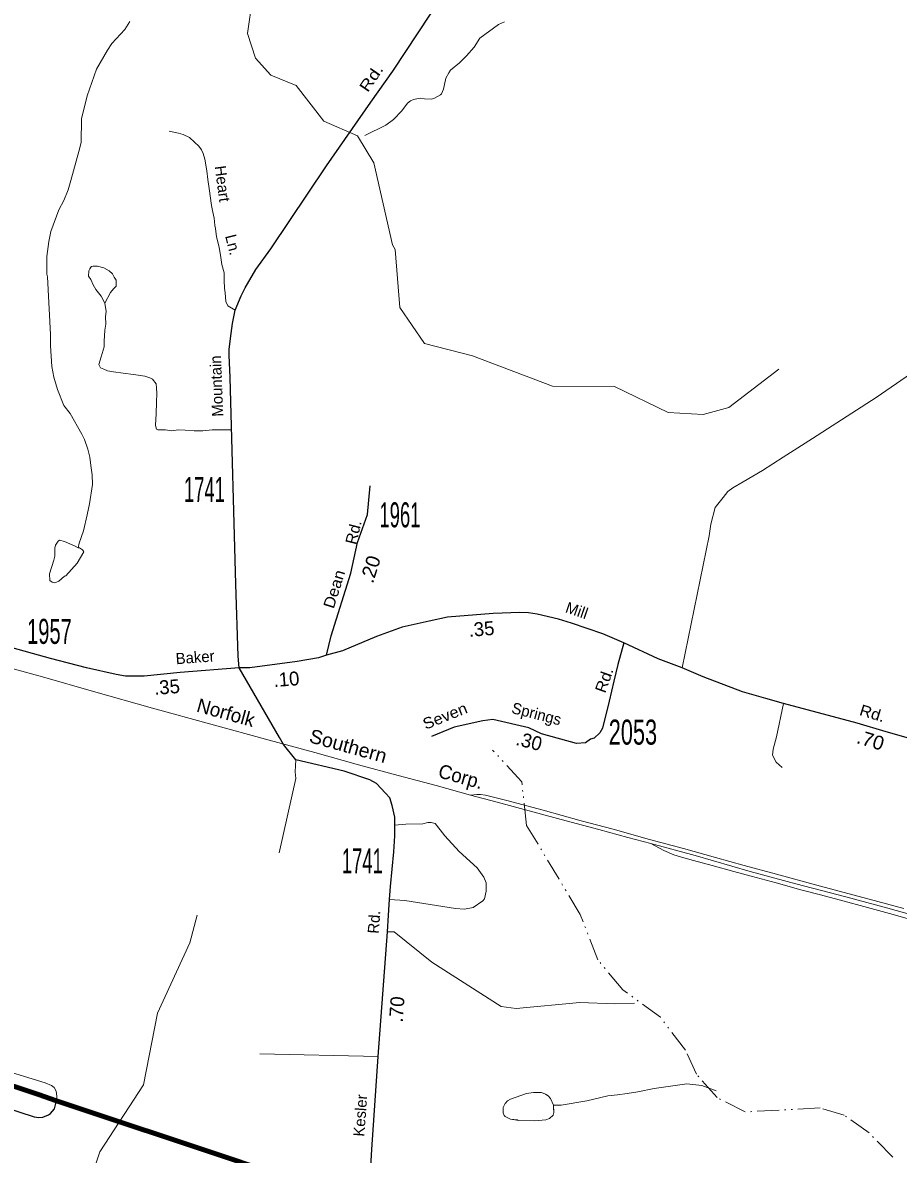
# Model space of a CAD drawing. Extents: x 449235 to 502391, y 194788 to 235774.
# Drawn here: x 458981 to 460556, y 219986 to 222021 of the extents above; entities that cross this region are included whole.
import ezdxf
from ezdxf.enums import TextEntityAlignment as Align

# ---------------------------------------------------------------- set-up
doc = ezdxf.new("R2010")
doc.units = 0
doc.header["$LTSCALE"] = 8
doc.linetypes.add('DASH_DOUBLE_DOT', pattern=[9.2, 5, -1.2, 0.3, -1.2, 0.3, -1.2])
for name, color, linetype, lineweight in [('10', 7, 'Continuous', 40), ('11', 7, 'Continuous', 13), ('17', 7, 'Continuous', 40), ('28', 7, 'Continuous', 120), ('32', 7, 'Continuous', 25), ('35', 7, 'Continuous', 13), ('44', 7, 'Continuous', 25), ('59', 7, 'DASH_DOUBLE_DOT', 13), ('62', 7, 'Continuous', 13), ('8', 7, 'Continuous', 25)]:
    doc.layers.add(name, color=color, linetype=linetype, lineweight=lineweight)
doc.layers.add('14', color=7, linetype='Continuous')

msp = doc.modelspace()

# ---------------------------------------------------------------- linework, layer by layer
at = {"layer": '28'}
for points in [[(458170.696, 220377.418), (458278.781, 220341.027), (458517.212, 220260.279), (458577.899, 220242.877), (458592.232, 220238.095), (458782.299, 220170.577), (458918.153, 220123.554), (459009.771, 220093.771), (459041.923, 220082.204)], [(459041.923, 220082.204), (459364.115, 219975.247), (459575.207, 219902.797), (459603.144, 219893.877)]]:
    msp.add_lwpolyline(points, dxfattribs=at)
at = {"layer": '32'}
for points in [[(459370.285, 220860.789), (459368.764, 220882.167), (459364.421, 221011.436), (459354.352, 221382.715), (459352.482, 221423.007), (459352.63, 221433.373), (459354.731, 221452.848), (459358.402, 221480.014), (459363.113, 221504.185), (459373.616, 221529.762), (459381.167, 221544.248), (459400.312, 221576.978), (459427.026, 221613.933), (459527.11, 221763.734), (459607.254, 221877.732), (459646.65, 221933.856), (459758.703, 222103.591)], [(459527.405, 220883.563), (459535.681, 220918.33), (459571.182, 221030.984), (459583.347, 221086.394), (459601.29, 221136.844), (459605.633, 221188.374)], [(460061.794, 220905.766), (460023.888, 220922.25), (459968.101, 220941.369), (459944.456, 220948.373), (459906.154, 220957.441), (459890.709, 220959.765), (459875.106, 220960.324), (459826.894, 220958.822), (459745.152, 220952.055), (459712.193, 220944.949), (459663.438, 220934.34), (459616.997, 220917.336), (459555.829, 220891.264), (459527.405, 220883.563)], [(459370.285, 220860.789), (459264.242, 220852.804), (459199.396, 220846.123), (459165.909, 220846.006), (459148.885, 220848.668), (459096.011, 220861.018), (459031.028, 220877.761), (458881.637, 220918.897)], [(460061.794, 220905.766), (460051.017, 220867.034), (460044.159, 220837.128), (460035.342, 220801.056), (460023.383, 220752.215), (460019.016, 220744.374), (460008.515, 220734.766), (460002.032, 220732.418), (459993.215, 220726.045), (459976.559, 220725.064), (459914.008, 220742.222), (459890.835, 220753.009), (459826.148, 220767.845), (459808.416, 220765.641), (459757.073, 220754.174), (459716.216, 220737.655)], [(461041.319, 220537.348), (461019.057, 220549.385), (460969.337, 220578.994), (460933.687, 220598.621), (460894.923, 220618.067), (460846.122, 220641.802), (460777.987, 220671.661), (460735.289, 220686.362), (460700.135, 220698.323), (460533.442, 220745.64), (460481.252, 220761.636), (460348.859, 220796.706), (460316.979, 220805.541), (460275.066, 220817.519), (460204.743, 220844.677), (460167.01, 220860.722), (460123.715, 220877.348), (460061.794, 220905.766)], [(459527.405, 220883.563), (459513.098, 220878.79), (459474.724, 220872.322), (459389.199, 220861.139), (459370.285, 220860.789)], [(459450.018, 220723.092), (459442.89, 220735.576), (459370.285, 220860.789)], [(459603.144, 219893.877), (459608.784, 219995.01), (459620.078, 220162.306), (459637.084, 220386.066), (459638.599, 220416.011), (459640.607, 220444.368), (459642.184, 220468.123), (459648.499, 220530.146), (459650.114, 220558.78), (459649.998, 220592.328), (459645.436, 220613.478), (459641.26, 220627.164), (459633.119, 220635.588), (459617.239, 220652.992), (459605.357, 220659.575), (459559.089, 220675.282), (459471.993, 220695.45), (459450.018, 220723.092)], [(458946.445, 220071.811), (459001.645, 220053.802), (459010.157, 220052.471), (459017.485, 220052.933), (459027.266, 220057.066), (459030.973, 220059.431), (459038.461, 220067.819), (459041.923, 220082.204)]]:
    msp.add_lwpolyline(points, dxfattribs=at)
at = {"layer": '35'}
msp.add_line((459407.764, 220166.947), (459620.078, 220162.306), dxfattribs=at)
for points in [[(459363.113, 221504.185), (459350.135, 221511.859), (459346.435, 221519.676), (459344.996, 221535.103), (459343.847, 221543.324), (459343.068, 221557.34), (459343.068, 221568.24), (459343.068, 221571.355), (459339.177, 221586.148), (459337.621, 221598.606), (459334.508, 221617.293), (459329.839, 221635.98), (459327.504, 221650.774), (459326.726, 221656.224), (459325.948, 221663.231), (459325.17, 221669.46), (459322.835, 221680.361), (459320.326, 221692.263), (459316.42, 221722.502), (459314.275, 221738.758), (459312.309, 221754.387), (459308.827, 221775.352), (459305.714, 221785.475), (459302.601, 221792.482), (459297.932, 221798.711), (459290.106, 221805.813), (459280.812, 221814.283), (459269.916, 221819.734), (459261.356, 221822.069), (459244.236, 221825.963)], [(460167.01, 220860.722), (460215.171, 221098.275), (460218.204, 221119.522), (460225.987, 221149.233), (460240.539, 221167.014), (460248.627, 221177.89), (460258.051, 221184.356), (460276.248, 221195.196), (460311.345, 221215.575), (460348.608, 221239.424), (460401.286, 221273.104), (460515.674, 221346.818), (460569.402, 221384.108), (460580.667, 221393.214), (460594.532, 221405.789), (460606.475, 221433.307), (460609.172, 221452.16), (460610.358, 221492.572), (460612.724, 221547.052), (460612.159, 221597.626), (460616.417, 221690.412)], [(459355.617, 221288.717), (459322.057, 221288.717), (459304.937, 221287.16), (459289.372, 221287.16), (459273.03, 221287.938), (459261.357, 221288.717), (459248.905, 221287.16), (459238.01, 221288.717), (459228.672, 221288.717), (459224.003, 221288.717), (459221.668, 221290.274), (459220.89, 221291.831), (459220.111, 221297.281), (459220.89, 221317.526), (459221.668, 221338.548), (459222.446, 221354.121), (459221.668, 221364.243), (459220.89, 221371.25), (459218.555, 221374.365), (459216.998, 221376.7), (459214.664, 221379.815), (459209.995, 221382.151), (459200.656, 221385.265), (459180.422, 221388.38), (459161.746, 221390.716), (459144.625, 221393.052), (459133.73, 221394.609), (459126.726, 221397.723), (459121.278, 221400.059), (459119.722, 221402.395), (459118.166, 221406.288), (459122.057, 221420.303), (459127.504, 221438.211), (459127.504, 221448.334), (459129.061, 221467.799), (459130.617, 221478.699), (459129.839, 221492.715), (459131.395, 221501.28), (459128.919, 221516.722)], [(460348.859, 220796.706), (460336.106, 220736.825), (460330.221, 220714.738), (460329.24, 220703.94), (460335.616, 220691.178), (460346.406, 220681.853)], [(459442.48, 220528.219), (459471.959, 220661.897), (459471.038, 220673.882), (459471.993, 220695.45)], [(459640.607, 220444.368), (459668.02, 220442.717), (459759.272, 220428.066), (459775.661, 220427.187), (459790.966, 220430.049), (459808.223, 220441.96), (459811.286, 220445.619), (459814.556, 220459.581), (459814.12, 220474.228), (459810, 220484.619), (459798.076, 220501.484), (459765.833, 220530.985), (459740.038, 220558.643), (459731.747, 220569.705), (459722.958, 220580.914), (459715.678, 220582.89), (459709.581, 220582.952), (459700.385, 220580.637), (459670.024, 220579.846), (459649.757, 220578.003)], [(459637.084, 220386.066), (459648.834, 220386.066), (459716.986, 220331.975), (459841.538, 220252.014), (459868.564, 220248.486), (459982.541, 220259.069), (460045.992, 220256.717), (460081.243, 220257.893)], [(459041.923, 220082.204), (459042.465, 220090.915), (459041.431, 220100.085), (459037.835, 220106.257), (459033.031, 220110.013), (459021.545, 220115.063), (458960.93, 220133.73), (458930.046, 220147.711), (458921.035, 220154.541), (458917.451, 220158.273), (458915.038, 220162.591), (458913.368, 220170.493), (458917.309, 220187.491), (458943.042, 220268.762), (458949.484, 220291.809)]]:
    msp.add_lwpolyline(points, dxfattribs=at)
msp.add_lwpolyline([(459128.919, 221516.722), (459122.057, 221529.31), (459112.718, 221540.989), (459108.049, 221549.554), (459103.38, 221558.897), (459099.488, 221565.126), (459100.267, 221574.47), (459101.823, 221578.362), (459103.38, 221581.477), (459104.936, 221582.256), (459108.049, 221583.034), (459111.162, 221583.034), (459115.831, 221583.034), (459126.726, 221579.92), (459136.843, 221574.47), (459142.29, 221569.019), (459145.403, 221563.569), (459149.294, 221558.118), (459149.294, 221553.447), (459149.294, 221547.218), (459144.625, 221542.546), (459139.177, 221535.539)], close=True, dxfattribs=at)
at = {"layer": '44', "lineweight": 13}
for points in [[(458917.894, 220871.994), (459016.826, 220844.99), (459108.514, 220818.682), (459214.761, 220788.481), (459319.142, 220759.537), (459424.196, 220730.641), (459506.153, 220708.738), (459585.06, 220686.835), (459656.091, 220667.53), (459724.708, 220649.494), (459786.02, 220632.155)], [(459786.02, 220632.155), (459797.449, 220633.327), (459804.336, 220633.066), (459812.976, 220632.038), (459820.141, 220630.429), (459851.699, 220622.656), (459916.669, 220605.243), (459985.261, 220585.988), (460042.532, 220570.865), (460107.91, 220552.528), (460169.247, 220536.408), (460226.912, 220519.691), (460278.531, 220505.597), (460336.221, 220490.1), (460399.972, 220472.711), (460455.846, 220457.921), (460502.857, 220445.2), (460565.093, 220428.269)], [(459786.02, 220632.155), (459834.003, 220619.232), (459898.365, 220601.892), (459958.482, 220585.796), (460016.782, 220570.287), (460068.948, 220556.12), (460110.262, 220545.162)], [(460575.809, 220409.267), (460539.361, 220419.518), (460493.562, 220431.909), (460458.013, 220441.409), (460415.672, 220452.816), (460380.301, 220462.068), (460335.962, 220474.247), (460291.076, 220486.497), (460259.469, 220494.881), (460220.654, 220505.789), (460187.23, 220514.82), (460165.391, 220520.628), (460152.001, 220525.046), (460133.858, 220532.67), (460110.262, 220545.162)], [(460110.262, 220545.162), (460190.39, 220523.295), (460289.358, 220495.071), (460371.303, 220472.558), (460460.913, 220449.097), (460536.436, 220428.726), (460607.516, 220408.811), (460661.511, 220394.607), (460724.03, 220376.634), (460776.561, 220362.399), (460814.535, 220352.179), (460861.253, 220340.013), (460894.674, 220330.861), (460928.039, 220321.892), (460958.426, 220313.533)]]:
    msp.add_lwpolyline(points, dxfattribs=at)
at = {"layer": '59', "linetype": 'Continuous'}
for points in [[(460340.781, 221397.985), (460250.875, 221328.781), (460204.844, 221316.672), (460141.438, 221319.969), (460045.406, 221366.938), (459933.562, 221367.188), (459789.688, 221422.125), (459703.75, 221443.86), (459659.219, 221508.797), (459650.688, 221613.031), (459645.812, 221621.125), (459612.594, 221768.875), (459583.031, 221817.5), (459522.688, 221843.735), (459472.688, 221907.781), (459427.281, 221926.703), (459399.844, 221957.281), (459385.531, 222001.578), (459394.062, 222064.438)], [(459276.375, 217535.422), (459252.594, 217624.953), (459251.375, 217714.016), (459147.438, 217863.203), (459060.281, 218279.172), (459057.219, 218390.297), (459064.844, 218693.297), (459110.562, 218984.531), (459125.812, 219131.297), (459127.344, 219233.312), (459101.438, 219342.906), (459076.719, 219386.438), (459055.094, 219462.906), (459046.25, 219539.125), (459058.156, 219643.938), (459095.625, 219759.25), (459097.156, 219838.25), (459092.594, 219879.36), (459098.688, 219927.281), (459120.031, 219990.875), (459198.344, 220111.36), (459223.344, 220239.922), (459281.562, 220366.812), (459294.969, 220416.578)]]:
    msp.add_lwpolyline(points, dxfattribs=at)
at = {"layer": '59'}
msp.add_lwpolyline([(460545.281, 219981.11), (460502.938, 220024.985), (460457.812, 220056.922), (460414.844, 220069.797), (460280.125, 220062.5), (460229.5, 220088.547), (460192.344, 220130.312), (460172.531, 220173.735), (460127.719, 220232.656), (460060.031, 220282.062), (460015.25, 220335.985), (459983.531, 220417.672), (459887.219, 220577.703), (459878.375, 220655.922), (459825.969, 220713)], dxfattribs=at)
at = {"layer": '62'}
for points in [[(459173.469, 222022.891), (459164.688, 222008.438), (459141.656, 221983.297), (459133.625, 221971.562), (459114.031, 221937.516), (459097.312, 221889.094), (459086.812, 221847.875), (459086.062, 221805.25), (459082.125, 221789.485), (459067.781, 221737.36), (459062.594, 221720.406), (459054.938, 221701.062), (459046.094, 221684.172), (459032, 221645.453), (459028, 221627.25), (459024.469, 221600.516), (459024.531, 221568.828), (459025.656, 221563.938), (459031.125, 221460.266), (459031.344, 221439.562), (459033.75, 221402.953), (459037.062, 221383.406), (459043.969, 221361.344), (459055.219, 221332.672), (459066.375, 221318.281), (459087.688, 221281.328), (459092.375, 221271.485), (459098.156, 221254.312), (459101.562, 221239.641), (459103.75, 221224.969), (459105.875, 221207.875), (459106.781, 221190.797), (459101.281, 221155.578), (459097.281, 221136.156), (459090.656, 221107.031), (459082.938, 221085.25), (459081.094, 221076.406)], [(459596.469, 221817.781), (459633.75, 221836.485), (459647.906, 221846.531), (459662.656, 221862.562), (459673.25, 221876.375), (459678.219, 221880.547), (459683.75, 221882.875), (459695.969, 221885.078), (459703.25, 221883.719), (459715.438, 221883.485), (459720.344, 221884.61), (459732.062, 221891.094), (459733.906, 221892.891), (459737.719, 221901.344), (459741.719, 221920.766), (459747.375, 221930.406), (459750.531, 221935.219), (459766.594, 221948.312), (459779.312, 221961.188), (459792.719, 221977.062), (459802.75, 221992.703), (459836.75, 222017.656), (459847.188, 222022.328)], [(460228.125, 220100.5), (460202.031, 220110.094), (460175.25, 220113.047), (460116.562, 220104.406), (460087.188, 220098.875), (460067.625, 220095.578), (460050.531, 220093.469), (460033.406, 220091.36), (459995.438, 220082.328), (459948.969, 220074.688), (459935.469, 220074.969)]]:
    msp.add_lwpolyline(points, dxfattribs=at)
for points in [[(459081.094, 221076.406), (459083.406, 221076.719), (459088.844, 221072.953), (459090.906, 221069.453), (459079.25, 221049.375), (459058.75, 221026.625), (459056.281, 221025.453), (459046.375, 221016.5), (459039, 221013.594), (459034.125, 221014.906), (459029.938, 221018.031), (459029.531, 221030.219), (459037.281, 221054.438), (459038.625, 221061.719), (459038.906, 221076.344), (459040.188, 221081.188), (459044.594, 221088.422), (459047.062, 221090.203), (459056.188, 221088.203), (459075.531, 221079.906)], [(459935.469, 220074.969), (459935.469, 220070.062), (459935.938, 220061.531), (459934.625, 220056.672), (459928.438, 220050.703), (459921.688, 220048.391), (459902.125, 220046.328), (459872.875, 220046.875), (459870.469, 220048.141), (459858.281, 220049.594), (459848.625, 220054.047), (459846.812, 220055.906), (459845.062, 220060.812), (459845.25, 220070.547), (459848.438, 220077.797), (459852.781, 220082.594), (459858.312, 220085.531), (459887.156, 220095.953), (459899.375, 220097.547), (459914, 220097.266), (459921.281, 220094.703), (459926.094, 220091.562), (459930.281, 220086.61)], [(459935.469, 220074.969), (459935.938, 220061.531), (459934.625, 220056.672), (459928.438, 220050.703), (459921.688, 220048.391), (459902.125, 220046.328), (459872.875, 220046.875), (459858.281, 220049.594), (459848.625, 220054.047), (459846.812, 220055.906), (459845.062, 220060.812), (459845.25, 220070.547), (459848.438, 220077.797), (459852.781, 220082.594), (459858.312, 220085.531), (459887.156, 220095.953), (459899.375, 220097.547), (459914, 220097.266), (459921.281, 220094.703), (459926.094, 220091.562), (459930.281, 220086.61)]]:
    msp.add_lwpolyline(points, close=True, dxfattribs=at)

# ---------------------------------------------------------------- texts
at = {"layer": '10'}
for s, rotation, p in [('Heart', 277.518, (459330.555, 221730.043)), ('Ln.', 284.029, (459349.459, 221619.334))]:
    msp.add_text(s, height=20, rotation=rotation, dxfattribs=at).set_placement(p, align=Align.CENTER)
at = {"layer": '11'}
for s, rotation, width, p in [('Rd.', 55.628, 1.25, (459616.064, 221915.708)), ('Rd.', 75.893, 1.05, (459585.529, 221102.434)), ('Dean', 72.638, 1.1, (459550.66, 220999.616)), ('Rd.', 70.212, 1.1, (460036.026, 220835.73)), ('Seven', 22.013, 1.1, (459744.083, 220765.102)), ('Rd.', 342.96, 1.1, (460505.995, 220769.741))]:
    msp.add_text(s, height=20, rotation=rotation, dxfattribs=dict(at, width=width)).set_placement(p, align=Align.CENTER)
for s, rotation, p in [('Mountain', 92.22, (459339.669, 221367.897)), ('Mill', 341.083, (459974.188, 220954.64)), ('Baker', 4.306, (459291.763, 220869.919)), ('Springs', 345.563, (459902.484, 220768.641)), ('Rd.', 85.949, (459622.657, 220403.238)), ('Kesler', 85.949, (459598.029, 220055.479))]:
    msp.add_text(s, height=20, rotation=rotation, dxfattribs=at).set_placement(p, align=Align.CENTER)
at = {"layer": '14'}
for s, rotation, p in [('Norfolk', 344.502, (459343.091, 220768.44)), ('Corp.', 344.209, (459765.598, 220653.518))]:
    msp.add_text(s, height=25, rotation=rotation, dxfattribs=at).set_placement(p, align=Align.CENTER)
at = {"layer": '14', "width": 1.05}
msp.add_text('Southern', height=25, rotation=344.486, dxfattribs=at).set_placement((459563.091, 220708.501), align=Align.CENTER)
at = {"layer": '17', "width": 1.05}
for s, rotation, p in [('.20', 72.638, (459618.092, 221034.55)), ('.70', 342.96, (460501.959, 220718.915))]:
    msp.add_text(s, height=25, rotation=rotation, dxfattribs=at).set_placement(p, align=Align.CENTER)
at = {"layer": '17'}
for s, rotation, p in [('.35', 4.732, (459807.038, 220918.487)), ('.35', 4.514, (459241.431, 220814.079)), ('.10', 4.342, (459456.238, 220828.15)), ('.30', 345.564, (459888.607, 220716.89)), ('.70', 85.949, (459666.099, 220246.13))]:
    msp.add_text(s, height=25, rotation=rotation, dxfattribs=at).set_placement(p, align=Align.CENTER)
at = {"layer": '8'}
for s, width, p in [('1741', 0.55, (459307.837, 221159.106)), ('1961', 0.55, (459659.347, 221113.534)), ('1957', 0.6, (459029.207, 220904.03)), ('2053', 0.65, (460078.286, 220722.864)), ('1741', 0.55, (459591.75, 220491.301))]:
    msp.add_text(s, height=45, dxfattribs=dict(at, width=width)).set_placement(p, align=Align.CENTER)

doc.saveas('drawing.dxf')
